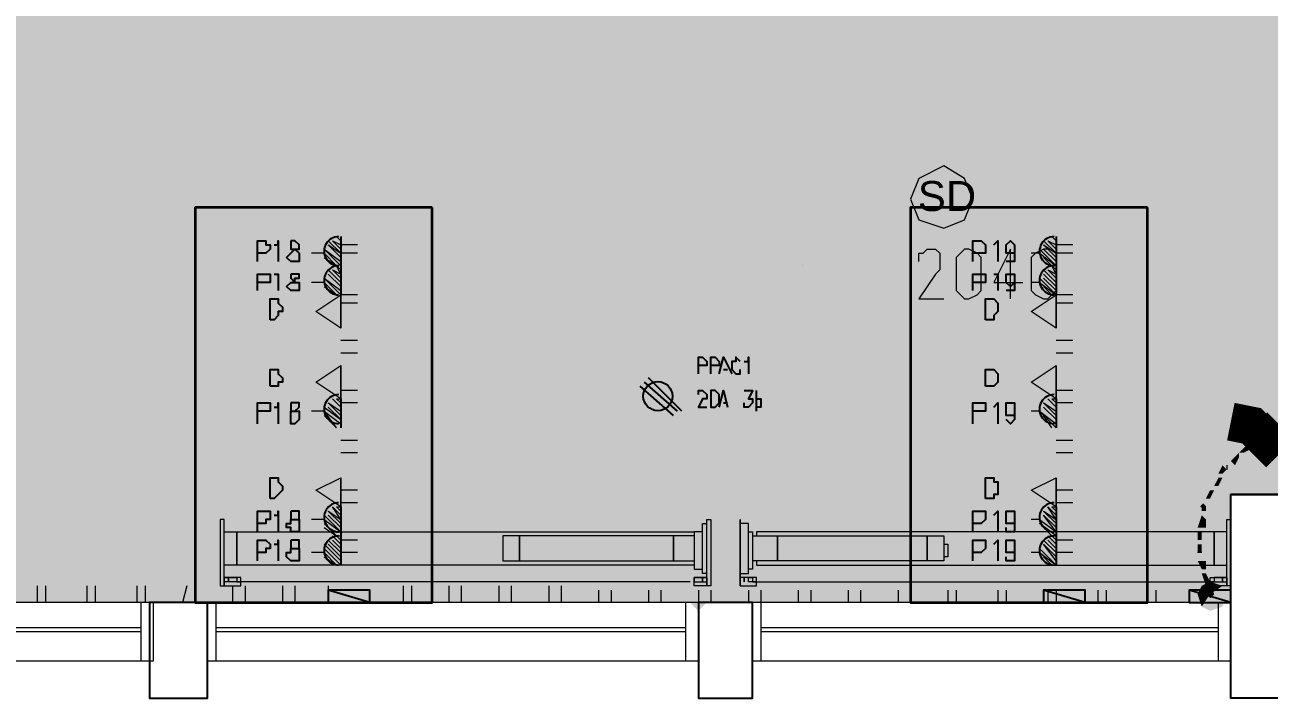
# Model space of a CAD drawing. Header units: millimetres. Extents: x -59 to 47, y 152 to 919.
# Drawn here: x -9.46 to -3.13, y 356.39 to 359.82 of the extents above; entities that cross this region are included whole.
import ezdxf

# ---------------------------------------------------------------- set-up
doc = ezdxf.new("R2010")
doc.units = ezdxf.units.MM
for name, color, linetype in [('PDF_014404$_ps_ELEC', 2, 'Continuous'), ('PDF_014404$_PS_ELECTRONICS', 5, 'Continuous'), ('PDF_014404$_ps_POWER$SKIRTING', 4, 'Continuous'), ('PDF_014404$_ps_TEXTBOLD$FIRE', 2, 'Continuous'), ('PDF_014404$_ps_TEXTBOLD$POWER', 2, 'Continuous'), ('PDF_014404$BL', 7, 'Continuous'), ('PDF_014404$FI', 7, 'Continuous'), ('PDF_014404$FT', 7, 'Continuous'), ('PDF_014404$WA-COL', 7, 'Continuous'), ('PDF_014404$WN', 7, 'Continuous'), ('PDF_Text', 7, 'Continuous')]:
    doc.layers.add(name, color=color, linetype=linetype)
for name, color, linetype, true_color in [('PDF_014404$_ps_FIRE_ACCESS', 7, 'Continuous', 0x37dd00), ('PDF_014404$_ps_POWER$CABLE$TRAY', 7, 'Continuous', 0x7fbfff), ('PDF_014404$_ps_POWER$CABLES', 30, 'Continuous', 0xff7f00), ('PDF_014404$_ps_THIN', 7, 'Continuous', 0x7fbfff), ('PDF_014404$HL-TMP', 7, 'Continuous', 0x800000)]:
    doc.layers.add(name, color=color, linetype=linetype, true_color=true_color)
doc.styles.add('PDF ArialMT', font='arial.ttf')

msp = doc.modelspace()

# ---------------------------------------------------------------- hatches: boundary and pattern name
at = {"layer": 'PDF_014404$WA-COL', "transparency": 33554559}
msp.add_hatch(color=256, dxfattribs=at).paths.add_polyline_path([(-6.0326, 356.9233), (-6.0538, 356.9021), (-6.075, 356.8809), (-6.0538, 356.8598), (-6.0326, 356.8386), (-6.0115, 356.8598), (-5.9903, 356.8809), (-6.0115, 356.9021)])

# ---------------------------------------------------------------- linework, layer by layer
at = {"layer": 'PDF_014404$_ps_ELEC', "lineweight": 25}
for points in [[(-7.8636, 358.7436, 1.00004), (-7.8636, 358.5955, 1.00004), (-7.8636, 358.4473)], [(-4.2228, 358.7436, 1.00004), (-4.2228, 358.5955, 1.00004), (-4.2228, 358.4473)]]:
    msp.add_lwpolyline(points, format="xyb", dxfattribs=at)
for points in [[(-7.853, 358.7436), (-7.853, 358.5955), (-7.853, 358.4473)], [(-4.2123, 358.7436), (-4.2123, 358.5955), (-4.2123, 358.4473)], [(-6.1385, 357.8546), (-6.3078, 358.0028)], [(-6.1173, 357.8546), (-6.2866, 358.024)], [(-6.1596, 357.8335), (-6.329, 357.9816)], [(-7.853, 357.9181), (-7.853, 357.7699)], [(-4.2123, 357.9181), (-4.2123, 357.7699)], [(-7.853, 357.3678), (-7.853, 357.2196), (-7.853, 357.0714)], [(-4.2123, 357.3678), (-4.2123, 357.2196), (-4.2123, 357.0714)]]:
    msp.add_lwpolyline(points, dxfattribs=at)
at = {"layer": 'PDF_014404$_ps_ELEC', "lineweight": 0}
for points in [[(-7.9377, 358.659), (-8.0012, 358.659)], [(-4.2969, 358.659), (-4.3393, 358.659)], [(-7.9377, 358.5108), (-8.0012, 358.5108)], [(-4.2969, 358.5108), (-4.3393, 358.5108)], [(-7.9377, 357.8546), (-8.0012, 357.8546)], [(-4.2969, 357.8546), (-4.3393, 357.8546)], [(-7.9377, 357.3043), (-8.0012, 357.3043)], [(-4.2969, 357.3043), (-4.3393, 357.3043)], [(-7.9377, 357.1349), (-8.0012, 357.1349)], [(-4.2969, 357.1349), (-4.3393, 357.1349)]]:
    msp.add_lwpolyline(points, dxfattribs=at)
at = {"layer": 'PDF_014404$_ps_ELEC', "lineweight": 25}
msp.add_circle((-6.239, 357.9313), 0.0741, dxfattribs=at)
for centre in [(-7.8636, 357.8652), (-4.2228, 357.8652), (-7.8636, 357.3149), (-4.2228, 357.3149), (-7.8636, 357.1455), (-4.2228, 357.1455)]:
    msp.add_arc(centre, 0.0741, 89.99773, 270.00227, dxfattribs=at)
at = {"layer": 'PDF_014404$_PS_ELECTRONICS', "lineweight": 0}
for points in [[(-7.98, 358.3626), (-7.853, 358.4473), (-7.853, 358.278)], [(-7.853, 358.278), (-7.853, 358.4473), (-7.853, 358.278)], [(-4.3393, 358.3626), (-4.2123, 358.4473), (-4.2123, 358.278)], [(-4.2123, 358.278), (-4.2123, 358.4473), (-4.2123, 358.278)], [(-7.98, 358.0028), (-7.853, 358.0875), (-7.853, 357.9181)], [(-7.853, 357.9181), (-7.853, 358.0875), (-7.853, 357.9181)], [(-4.3393, 358.0028), (-4.2123, 358.0875), (-4.2123, 357.9181)], [(-4.2123, 357.9181), (-4.2123, 358.0875), (-4.2123, 357.9181)], [(-7.98, 357.4524), (-7.853, 357.5159), (-7.853, 357.3678)], [(-7.853, 357.3678), (-7.853, 357.5159), (-7.853, 357.3678)], [(-4.3393, 357.4524), (-4.2123, 357.5159), (-4.2123, 357.3678)], [(-4.2123, 357.3678), (-4.2123, 357.5159), (-4.2123, 357.3678)]]:
    msp.add_lwpolyline(points, close=True, dxfattribs=at)
at = {"layer": 'PDF_014404$_PS_ELECTRONICS', "transparency": 33554559}
for points in [[(-7.98, 358.3626), (-7.853, 358.278), (-7.853, 358.4473)], [(-4.3393, 358.3626), (-4.2123, 358.278), (-4.2123, 358.4473)], [(-7.98, 358.0028), (-7.853, 357.9181), (-7.853, 358.0875)], [(-4.3393, 358.0028), (-4.2123, 357.9181), (-4.2123, 358.0875)], [(-7.98, 357.4524), (-7.853, 357.3678), (-7.853, 357.5159)], [(-4.3393, 357.4524), (-4.2123, 357.3678), (-4.2123, 357.5159)]]:
    msp.add_solid(points, dxfattribs=at)
at = {"layer": 'PDF_014404$_ps_FIRE_ACCESS', "lineweight": 0}
msp.add_lwpolyline([(-4.7838, 358.786), (-4.6779, 358.8283), (-4.6356, 358.9341), (-4.6779, 359.04), (-4.7838, 359.1035), (-4.9108, 359.04), (-4.9531, 358.9341), (-4.9108, 358.8283)], close=True, dxfattribs=at)
at = {"layer": 'PDF_014404$_ps_POWER$CABLE$TRAY', "lineweight": 0, "const_width": 0.1946}
msp.add_lwpolyline([(-3.3232, 357.8017), (-3.2174, 357.7805), (-3.1433, 357.7064), (-3.0692, 357.7805)], dxfattribs=at)
at = {"layer": 'PDF_014404$_ps_POWER$CABLE$TRAY', "transparency": 33554559}
for points in [[(-3.3444, 357.8758), (-3.1539, 357.8758), (-3.3444, 363.5274)], [(-3.1539, 357.8758), (-3.3444, 363.5274), (-3.1539, 363.5274)]]:
    msp.add_solid(points, dxfattribs=at)
at = {"layer": 'PDF_014404$_ps_POWER$CABLES', "lineweight": 18}
msp.add_lwpolyline([(-5.5035, 358.5955), (-5.5035, 358.5955)], dxfattribs=at)
at = {"layer": 'PDF_014404$_ps_POWER$CABLES', "lineweight": 0}
for points in [[(-3.3444, 357.5794), (-3.3444, 357.5583)], [(-3.4714, 357.1349), (-3.4926, 357.1349)]]:
    msp.add_lwpolyline(points, dxfattribs=at)
at = {"layer": 'PDF_014404$_ps_POWER$CABLES', "lineweight": 0, "const_width": 0.0212}
msp.add_lwpolyline([(-3.4714, 357.3784), (-3.4608, 357.3678), (-3.4608, 357.3466)], dxfattribs=at)
at = {"layer": 'PDF_014404$_ps_POWER$CABLES', "transparency": 33554559}
for points in [[(-3.2386, 357.6853), (-3.2174, 357.6641), (-3.2809, 357.6429)], [(-3.1751, 357.7276), (-3.1751, 357.7064), (-3.2174, 357.7064)], [(-3.1751, 357.7064), (-3.2174, 357.7064), (-3.1962, 357.6853)], [(-3.2809, 357.6429), (-3.2809, 357.6218), (-3.3232, 357.6006)], [(-3.2809, 357.6218), (-3.3232, 357.6006), (-3.3021, 357.5794)], [(-3.2174, 357.6641), (-3.2809, 357.6429), (-3.2597, 357.6429)], [(-3.3656, 357.5794), (-3.3444, 357.5583), (-3.3867, 357.5371)], [(-3.3444, 357.5583), (-3.3867, 357.5371), (-3.3656, 357.5371)], [(-3.3867, 357.5159), (-3.3656, 357.5159), (-3.4079, 357.4736)], [(-3.3656, 357.5159), (-3.4079, 357.4736), (-3.3867, 357.4736)], [(-3.4291, 357.4524), (-3.4079, 357.4524), (-3.4502, 357.4101)], [(-3.4079, 357.4524), (-3.4502, 357.4101), (-3.4291, 357.4101)], [(-3.4714, 357.3254), (-3.4502, 357.3043), (-3.4926, 357.2619)], [(-3.4502, 357.3043), (-3.4926, 357.2619), (-3.4502, 357.2619)], [(-3.4926, 357.2408), (-3.4714, 357.2408), (-3.4926, 357.1984)], [(-3.4714, 357.2408), (-3.4926, 357.1984), (-3.4714, 357.1984)], [(-3.4926, 357.1773), (-3.4714, 357.1773), (-3.4926, 357.1349)], [(-3.4714, 357.1773), (-3.4926, 357.1349), (-3.4714, 357.1349)], [(-3.4926, 357.0926), (-3.4502, 357.0926), (-3.4714, 357.0503)], [(-3.4502, 357.0926), (-3.4714, 357.0503), (-3.4502, 357.0503)], [(-3.4714, 357.0291), (-3.4502, 357.0291), (-3.4502, 356.9656)], [(-3.4291, 356.9233), (-3.4291, 356.9868), (-3.4714, 356.9656)], [(-3.4502, 357.0291), (-3.4502, 356.9656), (-3.4291, 356.9868)], [(-3.3656, 356.9656), (-3.4291, 356.9233), (-3.4291, 356.9868)], [(-3.4714, 356.9656), (-3.4926, 356.9233), (-3.4291, 356.9233)], [(-3.4926, 356.9233), (-3.4291, 356.9233), (-3.4714, 356.8598)], [(-3.4291, 356.9233), (-3.4714, 356.8598), (-3.4291, 356.8386)], [(-3.4502, 356.9444), (-3.4291, 356.9656), (-3.4291, 356.9021)], [(-3.3444, 356.9233), (-3.3656, 356.9656), (-3.4291, 356.9233)], [(-3.4291, 356.9656), (-3.4291, 356.9021), (-3.4079, 356.9233)], [(-3.4291, 356.8386), (-3.3656, 356.8598), (-3.4291, 356.9233)], [(-3.3656, 356.8598), (-3.4291, 356.9233), (-3.3444, 356.9233)]]:
    msp.add_solid(points, dxfattribs=at)
at = {"layer": 'PDF_014404$_ps_POWER$SKIRTING', "lineweight": 0}
for points in [[(-7.7683, 358.7013), (-7.853, 358.7013)], [(-4.1276, 358.7013), (-4.2123, 358.7013)], [(-7.7683, 358.659), (-7.853, 358.659)], [(-4.1276, 358.659), (-4.2123, 358.659)], [(-7.7683, 358.4473), (-7.853, 358.4473)], [(-4.1276, 358.4473), (-4.2123, 358.4473)], [(-7.7683, 358.405), (-7.853, 358.405)], [(-4.1276, 358.405), (-4.2123, 358.405)], [(-7.7683, 358.2145), (-7.853, 358.2145)], [(-4.1276, 358.2145), (-4.2123, 358.2145)], [(-7.7683, 358.151), (-7.853, 358.151)], [(-4.1276, 358.151), (-4.2123, 358.151)], [(-7.7683, 357.9605), (-7.853, 357.9605)], [(-4.1276, 357.9605), (-4.2123, 357.9605)], [(-7.7683, 357.897), (-7.853, 357.897)], [(-4.1276, 357.897), (-4.2123, 357.897)], [(-7.7683, 357.7064), (-7.853, 357.7064)], [(-4.1276, 357.7064), (-4.2123, 357.7064)], [(-7.7683, 357.6429), (-7.853, 357.6429)], [(-4.1276, 357.6429), (-4.2123, 357.6429)], [(-7.7683, 357.4524), (-7.853, 357.4524)], [(-4.1276, 357.4524), (-4.2123, 357.4524)], [(-7.7683, 357.3889), (-7.853, 357.3889)], [(-4.1276, 357.3889), (-4.2123, 357.3889)], [(-7.7683, 357.1984), (-7.853, 357.1984)], [(-4.1276, 357.1984), (-4.2123, 357.1984)], [(-7.7683, 357.1349), (-7.853, 357.1349)], [(-4.1276, 357.1349), (-4.2123, 357.1349)], [(-9.3982, 356.9656), (-9.3982, 356.8809)], [(-9.3559, 356.9656), (-9.3559, 356.8809)], [(-9.1442, 356.9656), (-9.1442, 356.8809)], [(-9.1019, 356.9656), (-9.1019, 356.8809)], [(-8.8902, 356.9656), (-8.8902, 356.8809)], [(-8.8479, 356.9656), (-8.8479, 356.8809)], [(-8.6362, 356.9656), (-8.6574, 356.8809)], [(-8.5939, 356.9656), (-8.5939, 356.8809)], [(-8.4034, 356.9656), (-8.4034, 356.8809)], [(-8.3399, 356.9656), (-8.3399, 356.8809)], [(-8.1493, 356.9656), (-8.1493, 356.8809)], [(-8.0858, 356.9656), (-8.0858, 356.8809)], [(-7.9165, 356.9656), (-7.9165, 356.8809)], [(-7.7683, 356.9444), (-7.853, 356.9444)], [(-7.5355, 356.9656), (-7.5355, 356.8809)], [(-7.4932, 356.9656), (-7.4932, 356.8809)], [(-7.3027, 356.9656), (-7.3027, 356.8809)], [(-7.2392, 356.9656), (-7.2392, 356.8809)], [(-7.0487, 356.9656), (-7.0487, 356.8809)], [(-6.9852, 356.9656), (-6.9852, 356.8809)], [(-6.7947, 356.9656), (-6.7947, 356.8809)], [(-6.7312, 356.9656), (-6.7312, 356.8809)], [(-6.5406, 356.9444), (-6.5406, 356.8809)], [(-6.4771, 356.9444), (-6.4771, 356.8809)], [(-6.2866, 356.9444), (-6.2866, 356.8809)], [(-6.2231, 356.9444), (-6.2231, 356.8809)], [(-6.0326, 356.9444), (-6.0326, 356.8809)], [(-5.9691, 356.9444), (-5.9691, 356.8809)], [(-5.7786, 356.9444), (-5.7786, 356.8809)], [(-5.7151, 356.9444), (-5.7151, 356.8809)], [(-5.5246, 356.9444), (-5.5246, 356.8809)], [(-5.4611, 356.9444), (-5.4611, 356.8809)], [(-5.2706, 356.9444), (-5.2706, 356.8809)], [(-5.2071, 356.9444), (-5.2071, 356.8809)], [(-5.0166, 356.9444), (-5.0166, 356.8809)], [(-4.9531, 356.9444), (-4.9531, 356.8809)], [(-4.7626, 356.9444), (-4.7626, 356.8809)], [(-4.7203, 356.9444), (-4.7203, 356.8809)], [(-4.5086, 356.9444), (-4.5086, 356.8809)], [(-4.4663, 356.9444), (-4.4663, 356.8809)], [(-4.2546, 356.9444), (-4.2546, 356.8809)], [(-4.1276, 356.9444), (-4.2123, 356.9444), (-4.2123, 356.8809)], [(-4.0006, 356.9444), (-4.0006, 356.8809)], [(-3.9583, 356.9444), (-3.9583, 356.8809)], [(-3.7466, 356.9444), (-3.7466, 356.8809)], [(-3.7042, 356.9444), (-3.7042, 356.8809)], [(-3.5349, 356.9444), (-3.5349, 356.8809)]]:
    msp.add_lwpolyline(points, dxfattribs=at)
at = {"layer": 'PDF_014404$_ps_POWER$SKIRTING', "lineweight": 25}
for points in [[(-7.7048, 356.8809), (-7.7048, 356.9444), (-7.9165, 356.9444), (-7.9165, 356.8809), (-7.7048, 356.8809), (-7.9165, 356.9444)], [(-4.0641, 356.8809), (-4.0641, 356.9444), (-4.2758, 356.9444), (-4.2758, 356.8809), (-4.0641, 356.8809), (-4.2758, 356.9444)], [(-3.3232, 356.8809), (-3.3232, 356.9444), (-3.5349, 356.9444), (-3.5349, 356.8809), (-3.3232, 356.8809), (-3.5349, 356.9444)]]:
    msp.add_lwpolyline(points, dxfattribs=at)
at = {"layer": 'PDF_014404$_ps_POWER$SKIRTING', "transparency": 33554559}
for points in [[(-7.7683, 358.8918), (-7.853, 358.8918), (-7.7683, 358.7648)], [(-7.853, 358.8918), (-7.7683, 358.7648), (-7.853, 358.7648)], [(-4.1276, 358.8918), (-4.2123, 358.8918), (-4.1276, 358.7648)], [(-4.2123, 358.8918), (-4.1276, 358.7648), (-4.2123, 358.7648)], [(-7.7683, 358.6166), (-7.853, 358.6166), (-7.7683, 358.5108)], [(-7.853, 358.6166), (-7.7683, 358.5108), (-7.853, 358.5108)], [(-4.1276, 358.6166), (-4.2123, 358.6166), (-4.1276, 358.5108)], [(-4.2123, 358.6166), (-4.1276, 358.5108), (-4.2123, 358.5108)], [(-7.7683, 358.3626), (-7.853, 358.3626), (-7.7683, 358.2568)], [(-7.853, 358.3626), (-7.7683, 358.2568), (-7.853, 358.2568)], [(-4.1276, 358.3626), (-4.2123, 358.3626), (-4.1276, 358.2568)], [(-4.2123, 358.3626), (-4.1276, 358.2568), (-4.2123, 358.2568)], [(-7.7683, 358.1086), (-7.853, 358.1086), (-7.7683, 358.0028)], [(-7.853, 358.1086), (-7.7683, 358.0028), (-7.853, 358.0028)], [(-4.1276, 358.1086), (-4.2123, 358.1086), (-4.1276, 358.0028)], [(-4.2123, 358.1086), (-4.1276, 358.0028), (-4.2123, 358.0028)], [(-7.7683, 357.8546), (-7.853, 357.8546), (-7.7683, 357.7488)], [(-7.853, 357.8546), (-7.7683, 357.7488), (-7.853, 357.7488)], [(-4.1276, 357.8546), (-4.2123, 357.8546), (-4.1276, 357.7488)], [(-4.2123, 357.8546), (-4.1276, 357.7488), (-4.2123, 357.7488)], [(-7.7683, 357.6006), (-7.853, 357.6006), (-7.7683, 357.4948)], [(-7.853, 357.6006), (-7.7683, 357.4948), (-7.853, 357.4948)], [(-4.1276, 357.6006), (-4.2123, 357.6006), (-4.1276, 357.4948)], [(-4.2123, 357.6006), (-4.1276, 357.4948), (-4.2123, 357.4948)], [(-7.7683, 357.3466), (-7.853, 357.3466), (-7.7683, 357.2408)], [(-7.853, 357.3466), (-7.7683, 357.2408), (-7.853, 357.2408)], [(-4.1276, 357.3466), (-4.2123, 357.3466), (-4.1276, 357.2408)], [(-4.2123, 357.3466), (-4.1276, 357.2408), (-4.2123, 357.2408)], [(-7.7683, 357.0926), (-7.853, 357.0926), (-7.7683, 356.9444)], [(-7.853, 357.0926), (-7.7683, 356.9444), (-7.853, 356.9444)], [(-4.1276, 357.0926), (-4.2123, 357.0926), (-4.1276, 356.9444)], [(-4.2123, 357.0926), (-4.1276, 356.9444), (-4.2123, 356.9444)], [(-9.3135, 356.9656), (-9.3135, 356.8809), (-9.2077, 356.9656)], [(-9.3135, 356.8809), (-9.2077, 356.9656), (-9.2077, 356.8809)], [(-9.0595, 356.9656), (-9.0595, 356.8809), (-8.9537, 356.9656)], [(-9.0595, 356.8809), (-8.9537, 356.9656), (-8.9537, 356.8809)], [(-8.8055, 356.9656), (-8.8055, 356.8809), (-8.6997, 356.9656)], [(-8.8055, 356.8809), (-8.6997, 356.9656), (-8.6997, 356.8809)], [(-8.5515, 356.9656), (-8.5515, 356.8809), (-8.4457, 356.9656)], [(-8.5515, 356.8809), (-8.4457, 356.9656), (-8.4457, 356.8809)], [(-8.2975, 356.9656), (-8.2975, 356.8809), (-8.1917, 356.9656)], [(-8.2975, 356.8809), (-8.1917, 356.9656), (-8.1917, 356.8809)], [(-8.0435, 356.9656), (-8.0435, 356.8809), (-7.9165, 356.9656)], [(-8.0435, 356.8809), (-7.9165, 356.9656), (-7.9165, 356.8809)], [(-7.7048, 356.9656), (-7.7048, 356.8809), (-7.599, 356.9656)], [(-7.7048, 356.8809), (-7.599, 356.9656), (-7.599, 356.8809)], [(-7.4508, 356.9656), (-7.4508, 356.8809), (-7.345, 356.9656)], [(-7.4508, 356.8809), (-7.345, 356.9656), (-7.345, 356.8809)], [(-7.1968, 356.9656), (-7.1968, 356.8809), (-7.091, 356.9656)], [(-7.1968, 356.8809), (-7.091, 356.9656), (-7.091, 356.8809)], [(-6.9428, 356.9656), (-6.9428, 356.8809), (-6.837, 356.9656)], [(-6.9428, 356.8809), (-6.837, 356.9656), (-6.837, 356.8809)], [(-6.6888, 356.9444), (-6.6888, 356.8809), (-6.583, 356.9444)], [(-6.6888, 356.8809), (-6.583, 356.9444), (-6.583, 356.8809)], [(-6.4348, 356.9444), (-6.4348, 356.8809), (-6.329, 356.9444)], [(-6.4348, 356.8809), (-6.329, 356.9444), (-6.329, 356.8809)], [(-6.1808, 356.9444), (-6.1808, 356.8809), (-6.075, 356.9444)], [(-6.1808, 356.8809), (-6.075, 356.9444), (-6.075, 356.8809)], [(-5.9268, 356.9444), (-5.9268, 356.8809), (-5.821, 356.9444)], [(-5.9268, 356.8809), (-5.821, 356.9444), (-5.821, 356.8809)], [(-5.6728, 356.9444), (-5.6728, 356.8809), (-5.567, 356.9444)], [(-5.6728, 356.8809), (-5.567, 356.9444), (-5.567, 356.8809)], [(-5.4188, 356.9444), (-5.4188, 356.8809), (-5.313, 356.9444)], [(-5.4188, 356.8809), (-5.313, 356.9444), (-5.313, 356.8809)], [(-5.1648, 356.9444), (-5.1648, 356.8809), (-5.0589, 356.9444)], [(-5.1648, 356.8809), (-5.0589, 356.9444), (-5.0589, 356.8809)], [(-4.9108, 356.9444), (-4.9108, 356.8809), (-4.8049, 356.9444)], [(-4.9108, 356.8809), (-4.8049, 356.9444), (-4.8049, 356.8809)], [(-4.6568, 356.9444), (-4.6568, 356.8809), (-4.5509, 356.9444)], [(-4.6568, 356.8809), (-4.5509, 356.9444), (-4.5509, 356.8809)], [(-4.4028, 356.9444), (-4.4028, 356.8809), (-4.2969, 356.9444)], [(-4.4028, 356.8809), (-4.2969, 356.9444), (-4.2969, 356.8809)], [(-4.1488, 356.9444), (-4.1488, 356.8809), (-4.0429, 356.9444)], [(-4.1488, 356.8809), (-4.0429, 356.9444), (-4.0429, 356.8809)], [(-3.8948, 356.9444), (-3.8948, 356.8809), (-3.7889, 356.9444)], [(-3.8948, 356.8809), (-3.7889, 356.9444), (-3.7889, 356.8809)], [(-3.6407, 356.9444), (-3.6407, 356.8809), (-3.5349, 356.9444)], [(-3.6407, 356.8809), (-3.5349, 356.9444), (-3.5349, 356.8809)]]:
    msp.add_solid(points, dxfattribs=at)
at = {"layer": 'PDF_014404$_ps_TEXTBOLD$FIRE', "lineweight": 20}
for points in [[(-4.9108, 358.6166), (-4.9108, 358.6378), (-4.9108, 358.659), (-4.8896, 358.659), (-4.8684, 358.6801), (-4.8261, 358.6801), (-4.8049, 358.659), (-4.8049, 358.6378), (-4.8049, 358.6166), (-4.8049, 358.5743), (-4.8261, 358.5531), (-4.9108, 358.4261), (-4.7838, 358.4261)], [(-4.4451, 358.4261), (-4.4451, 358.6801), (-4.5298, 358.5108), (-4.3816, 358.5108)]]:
    msp.add_lwpolyline(points, dxfattribs=at)
for points in [[(-4.6779, 358.6801), (-4.6991, 358.659), (-4.7203, 358.6378), (-4.7203, 358.5743), (-4.7203, 358.532), (-4.7203, 358.4685), (-4.6991, 358.4473), (-4.6779, 358.4261), (-4.6568, 358.4261), (-4.6144, 358.4473), (-4.5933, 358.4685), (-4.5933, 358.532), (-4.5933, 358.5743), (-4.5933, 358.6378), (-4.6144, 358.659), (-4.6568, 358.6801)], [(-4.2758, 358.6801), (-4.3181, 358.659), (-4.3393, 358.6378), (-4.3393, 358.5743), (-4.3393, 358.532), (-4.3393, 358.4685), (-4.3181, 358.4473), (-4.2758, 358.4261), (-4.2546, 358.4261), (-4.2334, 358.4473), (-4.2123, 358.4685), (-4.2123, 358.532), (-4.2123, 358.5743), (-4.2123, 358.6378), (-4.2334, 358.659), (-4.2546, 358.6801)]]:
    msp.add_lwpolyline(points, close=True, dxfattribs=at)
at = {"layer": 'PDF_014404$_ps_TEXTBOLD$POWER', "lineweight": 25}
for points in [[(-8.2764, 358.6166), (-8.2764, 358.7225), (-8.234, 358.7225), (-8.234, 358.7013), (-8.2128, 358.7013), (-8.2128, 358.6801), (-8.234, 358.659), (-8.2764, 358.659)], [(-8.1917, 358.7013), (-8.1705, 358.7013), (-8.1705, 358.7225), (-8.1705, 358.6166)], [(-4.6356, 358.6166), (-4.6356, 358.7225), (-4.5933, 358.7225), (-4.5721, 358.7013), (-4.5721, 358.6801), (-4.5721, 358.659), (-4.5933, 358.659), (-4.6356, 358.659)], [(-4.5298, 358.7013), (-4.5086, 358.7225), (-4.5086, 358.6166)], [(-4.4239, 358.6801), (-4.4239, 358.659), (-4.4451, 358.659), (-4.4663, 358.659), (-4.4663, 358.6801), (-4.4663, 358.7013), (-4.4451, 358.7225), (-4.4239, 358.7013), (-4.4239, 358.6801), (-4.4239, 358.659), (-4.4239, 358.6378), (-4.4239, 358.6166), (-4.4451, 358.6166), (-4.4663, 358.6166)], [(-8.2764, 358.4685), (-8.2764, 358.5531), (-8.234, 358.5531), (-8.2128, 358.5531), (-8.2128, 358.532), (-8.2128, 358.5108), (-8.234, 358.5108), (-8.2764, 358.5108)], [(-8.1917, 358.5531), (-8.1705, 358.5531), (-8.1705, 358.4685)], [(-4.6356, 358.4685), (-4.6356, 358.5531), (-4.5933, 358.5531), (-4.5721, 358.5531), (-4.5721, 358.532), (-4.5721, 358.5108), (-4.5933, 358.5108), (-4.6356, 358.5108)], [(-4.5298, 358.5531), (-4.5086, 358.5531), (-4.5086, 358.4685)], [(-4.4239, 358.532), (-4.4239, 358.5108), (-4.4451, 358.4896), (-4.4663, 358.5108), (-4.4663, 358.532), (-4.4663, 358.5531), (-4.4451, 358.5531), (-4.4239, 358.5531), (-4.4239, 358.532), (-4.4239, 358.5108), (-4.4239, 358.4896), (-4.4239, 358.4685), (-4.4451, 358.4685), (-4.4663, 358.4685)], [(-6.0326, 358.0451), (-6.0326, 358.1298), (-6.0115, 358.1298), (-5.9903, 358.1086), (-5.9903, 358.0875), (-6.0115, 358.0875), (-6.0326, 358.0875)], [(-5.9691, 358.0451), (-5.9691, 358.1298), (-5.948, 358.1298), (-5.9268, 358.1086), (-5.9268, 358.0875), (-5.948, 358.0875), (-5.9691, 358.0875)], [(-5.9268, 358.0451), (-5.9056, 358.1298), (-5.8633, 358.0451)], [(-5.821, 358.1086), (-5.8421, 358.1298), (-5.8421, 358.1086), (-5.8633, 358.1086), (-5.8633, 358.0875), (-5.8633, 358.0663), (-5.8421, 358.0451), (-5.821, 358.0451), (-5.821, 358.0663)], [(-5.7998, 358.1086), (-5.7786, 358.1086), (-5.7786, 358.1298), (-5.7786, 358.0451)], [(-5.9056, 358.0663), (-5.8845, 358.0663)], [(-6.0326, 357.9393), (-6.0326, 357.9605), (-6.0115, 357.9605), (-5.9903, 357.9393), (-5.9903, 357.9181), (-6.0115, 357.9181), (-6.0326, 357.8758), (-5.9903, 357.8758)], [(-5.9268, 357.8758), (-5.9056, 357.9605), (-5.8845, 357.8758)], [(-5.7998, 357.9605), (-5.7575, 357.9605), (-5.7786, 357.9181), (-5.7575, 357.9181), (-5.7575, 357.897), (-5.7786, 357.8758), (-5.7998, 357.8758), (-5.7998, 357.897)], [(-5.7363, 357.8546), (-5.7363, 357.9605)], [(-8.2764, 357.7911), (-8.2764, 357.897), (-8.234, 357.897), (-8.2128, 357.897), (-8.2128, 357.8758), (-8.2128, 357.8546), (-8.234, 357.8546), (-8.2764, 357.8546)], [(-8.1917, 357.8758), (-8.1705, 357.8758), (-8.1705, 357.897), (-8.1705, 357.7911)], [(-5.9056, 357.897), (-5.8845, 357.897)], [(-4.6356, 357.7911), (-4.6356, 357.897), (-4.5933, 357.897), (-4.5721, 357.897), (-4.5721, 357.8758), (-4.5721, 357.8546), (-4.5933, 357.8546), (-4.6356, 357.8546)], [(-4.5298, 357.8758), (-4.5086, 357.897), (-4.5086, 357.7911)], [(-4.4239, 357.8758), (-4.4239, 357.8546), (-4.4239, 357.8335), (-4.4451, 357.8335), (-4.4663, 357.8335), (-4.4663, 357.8546), (-4.4663, 357.8758), (-4.4663, 357.897), (-4.4451, 357.897), (-4.4239, 357.897), (-4.4239, 357.8758), (-4.4239, 357.8335), (-4.4239, 357.8123), (-4.4451, 357.7911), (-4.4663, 357.8123)], [(-8.2764, 357.2408), (-8.2764, 357.3466), (-8.234, 357.3466), (-8.2128, 357.3466), (-8.2128, 357.3254), (-8.2128, 357.3043), (-8.234, 357.3043), (-8.234, 357.2831), (-8.2764, 357.2831)], [(-8.1917, 357.3254), (-8.1705, 357.3254), (-8.1705, 357.3466), (-8.1705, 357.2408)], [(-4.6356, 357.2408), (-4.6356, 357.3466), (-4.5933, 357.3466), (-4.5721, 357.3466), (-4.5721, 357.3254), (-4.5721, 357.3043), (-4.5933, 357.2831), (-4.6356, 357.2831)], [(-4.5298, 357.3254), (-4.5086, 357.3466), (-4.5086, 357.2408)], [(-4.4239, 357.3043), (-4.4239, 357.2831), (-4.4451, 357.2831), (-4.4663, 357.2831), (-4.4663, 357.3043), (-4.4663, 357.3254), (-4.4663, 357.3466), (-4.4451, 357.3466), (-4.4239, 357.3466), (-4.4239, 357.3254), (-4.4239, 357.3043), (-4.4239, 357.2831), (-4.4239, 357.2619), (-4.4239, 357.2408), (-4.4451, 357.2408), (-4.4663, 357.2408), (-4.4663, 357.2619)], [(-8.2764, 357.0926), (-8.2764, 357.1984), (-8.234, 357.1984), (-8.2128, 357.1773), (-8.2128, 357.1561), (-8.234, 357.1561), (-8.234, 357.1349), (-8.2764, 357.1349)], [(-8.1917, 357.1773), (-8.1705, 357.1773), (-8.1705, 357.1984), (-8.1705, 357.0926)], [(-4.6356, 357.0926), (-4.6356, 357.1984), (-4.5933, 357.1984), (-4.5721, 357.1984), (-4.5721, 357.1773), (-4.5721, 357.1561), (-4.5933, 357.1349), (-4.6356, 357.1349)], [(-4.5298, 357.1773), (-4.5086, 357.1984), (-4.5086, 357.0926)], [(-4.4239, 357.1561), (-4.4239, 357.1349), (-4.4451, 357.1349), (-4.4663, 357.1349), (-4.4663, 357.1561), (-4.4663, 357.1773), (-4.4663, 357.1984), (-4.4451, 357.1984), (-4.4239, 357.1984), (-4.4239, 357.1773), (-4.4239, 357.1561), (-4.4239, 357.1349), (-4.4239, 357.1138), (-4.4239, 357.0926), (-4.4451, 357.0926), (-4.4663, 357.0926), (-4.4663, 357.1138)]]:
    msp.add_lwpolyline(points, dxfattribs=at)
for points in [[(-8.107, 358.7225), (-8.107, 358.7013), (-8.107, 358.6801), (-8.0858, 358.6801), (-8.0647, 358.659), (-8.0647, 358.6378), (-8.0647, 358.6166), (-8.0858, 358.6166), (-8.107, 358.6166), (-8.1282, 358.6378), (-8.107, 358.659), (-8.0858, 358.6801), (-8.0647, 358.6801), (-8.0647, 358.7013), (-8.0858, 358.7225)], [(-8.107, 358.5531), (-8.107, 358.532), (-8.0858, 358.5108), (-8.0647, 358.5108), (-8.0647, 358.4896), (-8.0647, 358.4685), (-8.0858, 358.4685), (-8.107, 358.4685), (-8.1282, 358.4896), (-8.107, 358.5108), (-8.0858, 358.5108), (-8.0858, 358.532), (-8.0647, 358.532), (-8.0647, 358.5531), (-8.0858, 358.5531)], [(-8.2128, 358.3203), (-8.2128, 358.4261), (-8.1917, 358.4261), (-8.1705, 358.4261), (-8.1705, 358.405), (-8.1493, 358.3838), (-8.1493, 358.3626), (-8.1705, 358.3626), (-8.1705, 358.3415), (-8.1917, 358.3203)], [(-4.5721, 358.3203), (-4.5721, 358.4261), (-4.5298, 358.4261), (-4.5086, 358.405), (-4.5086, 358.3838), (-4.5086, 358.3626), (-4.5298, 358.3415), (-4.5298, 358.3203)], [(-8.2128, 357.9816), (-8.2128, 358.0663), (-8.1917, 358.0663), (-8.1705, 358.0663), (-8.1705, 358.0451), (-8.1493, 358.024), (-8.1493, 358.0028), (-8.1705, 358.0028), (-8.1705, 357.9816), (-8.1917, 357.9816)], [(-4.5721, 357.9816), (-4.5721, 358.0663), (-4.5298, 358.0663), (-4.5086, 358.0451), (-4.5086, 358.024), (-4.5086, 358.0028), (-4.5298, 357.9816)], [(-5.948, 357.9605), (-5.9691, 357.9605), (-5.9691, 357.9393), (-5.9691, 357.9181), (-5.9691, 357.897), (-5.9691, 357.8758), (-5.948, 357.8758), (-5.9268, 357.897), (-5.9268, 357.9181), (-5.9268, 357.9393)], [(-8.107, 357.897), (-8.107, 357.8758), (-8.107, 357.8546), (-8.0858, 357.8546), (-8.0647, 357.8546), (-8.0647, 357.8335), (-8.0647, 357.8123), (-8.0858, 357.7911), (-8.107, 357.7911), (-8.107, 357.8123), (-8.107, 357.8335), (-8.107, 357.8546), (-8.0858, 357.8546), (-8.0647, 357.8758), (-8.0647, 357.897), (-8.0858, 357.897)], [(-5.7363, 357.8758), (-5.7363, 357.897), (-5.7363, 357.9181), (-5.7151, 357.9181), (-5.7151, 357.897), (-5.7151, 357.8758)], [(-8.2128, 357.4101), (-8.2128, 357.5159), (-8.1917, 357.5159), (-8.1705, 357.5159), (-8.1705, 357.4948), (-8.1493, 357.4736), (-8.1493, 357.4524), (-8.1705, 357.4313), (-8.1917, 357.4101)], [(-4.5721, 357.4101), (-4.5721, 357.5159), (-4.5298, 357.5159), (-4.5298, 357.4948), (-4.5086, 357.4948), (-4.5086, 357.4736), (-4.5086, 357.4524), (-4.5086, 357.4313), (-4.5298, 357.4313), (-4.5298, 357.4101)], [(-8.107, 357.3466), (-8.107, 357.3254), (-8.107, 357.3043), (-8.0858, 357.3043), (-8.0647, 357.3043), (-8.0647, 357.2831), (-8.0647, 357.2619), (-8.0647, 357.2408), (-8.0858, 357.2408), (-8.107, 357.2408), (-8.107, 357.2619), (-8.1282, 357.2619), (-8.1282, 357.2831), (-8.107, 357.2831), (-8.107, 357.3043), (-8.0858, 357.3043), (-8.0647, 357.3043), (-8.0647, 357.3254), (-8.0647, 357.3466), (-8.0858, 357.3466)], [(-8.107, 357.1984), (-8.107, 357.1773), (-8.107, 357.1561), (-8.0858, 357.1561), (-8.0647, 357.1561), (-8.0647, 357.1349), (-8.0647, 357.1138), (-8.0647, 357.0926), (-8.0858, 357.0926), (-8.107, 357.0926), (-8.1282, 357.1138), (-8.1282, 357.1349), (-8.107, 357.1349), (-8.107, 357.1561), (-8.0858, 357.1561), (-8.0647, 357.1561), (-8.0647, 357.1773), (-8.0647, 357.1984), (-8.0858, 357.1984)]]:
    msp.add_lwpolyline(points, close=True, dxfattribs=at)
at = {"layer": 'PDF_014404$_ps_THIN', "lineweight": 18}
for points in [[(-7.853, 358.6378), (-7.9165, 358.7013), (-7.853, 358.659), (-7.9165, 358.7225)], [(-7.853, 358.6801), (-7.8953, 358.7225), (-7.853, 358.7013)], [(-7.853, 358.7225), (-7.8742, 358.7436), (-7.853, 358.7225)], [(-4.2123, 358.6378), (-4.2758, 358.7013), (-4.2123, 358.659), (-4.2758, 358.7225)], [(-4.2123, 358.6801), (-4.2546, 358.7225), (-4.2123, 358.7013)], [(-4.2123, 358.7225), (-4.2334, 358.7436), (-4.2123, 358.7225)], [(-7.853, 358.5955), (-7.9377, 358.6801), (-7.853, 358.6166)], [(-7.9377, 358.6378), (-7.8742, 358.5955), (-7.9377, 358.659)], [(-4.2969, 358.659), (-4.2123, 358.5955), (-4.2969, 358.6801)], [(-4.2123, 358.6166), (-4.2758, 358.6801)], [(-4.2334, 358.5955), (-4.2758, 358.6378)], [(-7.853, 358.5108), (-7.9165, 358.5743)], [(-7.853, 358.532), (-7.8953, 358.5743), (-7.853, 358.5531), (-7.8742, 358.5955), (-7.853, 358.5743)], [(-4.2123, 358.5108), (-4.2758, 358.5743)], [(-4.2123, 358.532), (-4.2546, 358.5743), (-4.2123, 358.5531), (-4.2334, 358.5955), (-4.2123, 358.5743)], [(-7.853, 358.4473), (-7.9377, 358.532), (-7.853, 358.4685)], [(-7.9377, 358.4896), (-7.8742, 358.4473), (-7.9377, 358.5108)], [(-7.853, 358.4896), (-7.9165, 358.5531), (-7.853, 358.4896)], [(-4.2969, 358.5108), (-4.2123, 358.4473), (-4.2969, 358.532)], [(-4.2123, 358.4896), (-4.2758, 358.5531), (-4.2123, 358.4896)], [(-4.2123, 358.4685), (-4.2758, 358.532)], [(-4.2334, 358.4473), (-4.2758, 358.4896)], [(-7.9377, 357.8758), (-7.853, 357.8123), (-7.9165, 357.8758)], [(-7.853, 357.8335), (-7.9165, 357.897), (-7.853, 357.8546)], [(-7.853, 357.8758), (-7.8953, 357.9181), (-7.853, 357.8758)], [(-7.853, 357.897), (-7.8742, 357.9181), (-7.853, 357.9181)], [(-4.2123, 357.8335), (-4.2758, 357.897), (-4.2123, 357.8546)], [(-4.2123, 357.8123), (-4.2758, 357.8758), (-4.2123, 357.8123)], [(-4.2123, 357.8758), (-4.2546, 357.9181), (-4.2123, 357.8758)], [(-4.2123, 357.897), (-4.2334, 357.9181), (-4.2123, 357.9181)], [(-7.9377, 357.8335), (-7.8742, 357.7699), (-7.9377, 357.8546), (-7.853, 357.7911)], [(-4.2123, 357.7699), (-4.2969, 357.8546), (-4.2123, 357.7911)], [(-4.2334, 357.7699), (-4.2758, 357.8335)], [(-7.853, 357.2831), (-7.9165, 357.3466), (-7.853, 357.3043), (-7.8953, 357.3678), (-7.853, 357.3254)], [(-7.853, 357.3466), (-7.8742, 357.3678), (-7.853, 357.3678)], [(-4.2123, 357.2831), (-4.2758, 357.3466), (-4.2123, 357.3043), (-4.2546, 357.3678), (-4.2123, 357.3254)], [(-4.2123, 357.3466), (-4.2334, 357.3678), (-4.2123, 357.3678)], [(-7.9377, 357.3043), (-7.853, 357.2408), (-7.9377, 357.3254)], [(-7.853, 357.2619), (-7.9165, 357.3254)], [(-4.2969, 357.3043), (-4.2123, 357.2408), (-4.2758, 357.3254), (-4.2123, 357.2619)], [(-7.9377, 357.2619), (-7.8742, 357.2196), (-7.9377, 357.2831)], [(-4.2123, 357.1984), (-4.2334, 357.2196), (-4.2123, 357.2196), (-4.2969, 357.2831)], [(-4.2334, 357.2196), (-4.2758, 357.2619)], [(-7.853, 357.0926), (-7.9377, 357.1773)], [(-7.853, 357.1349), (-7.9165, 357.1984), (-7.853, 357.1349)], [(-7.853, 357.1138), (-7.9165, 357.1773)], [(-7.853, 357.1773), (-7.8953, 357.2196)], [(-7.853, 357.1561), (-7.8953, 357.1984)], [(-7.853, 357.1984), (-7.8742, 357.2196), (-7.853, 357.2196)], [(-4.2123, 357.1349), (-4.2758, 357.1984), (-4.2123, 357.1349)], [(-4.2123, 357.0926), (-4.2758, 357.1773), (-4.2123, 357.1138)], [(-4.2123, 357.1773), (-4.2546, 357.2196)], [(-4.2123, 357.1561), (-4.2546, 357.1984)], [(-7.853, 357.0714), (-7.9377, 357.1561)], [(-7.9377, 357.1138), (-7.8742, 357.0714), (-7.9377, 357.1349)], [(-4.2969, 357.1349), (-4.2123, 357.0714), (-4.2969, 357.1561)], [(-4.2334, 357.0714), (-4.2758, 357.1138)]]:
    msp.add_lwpolyline(points, dxfattribs=at)
at = {"layer": 'PDF_014404$BL', "lineweight": 9}
for points in [[(-8.8055, 356.8809), (-11.3033, 356.8809)], [(-6.0326, 356.8809), (-8.5304, 356.8809)], [(-3.3232, 356.8809), (-5.7575, 356.8809)], [(-11.3033, 356.5846), (-8.8055, 356.5846)], [(-8.5304, 356.5846), (-6.0326, 356.5846)], [(-5.7575, 356.5846), (-3.3232, 356.5846)]]:
    msp.add_lwpolyline(points, dxfattribs=at)
at = {"layer": 'PDF_014404$FI', "lineweight": 9}
for points in [[(-8.4457, 357.3043), (-8.4669, 357.3043), (-8.4669, 356.9656), (-8.4457, 356.9656)], [(-5.9691, 356.9656), (-5.9903, 356.9656), (-5.9903, 357.3043), (-5.9691, 357.3043)], [(-3.3444, 357.3043), (-3.3232, 357.3043), (-3.3232, 356.9656), (-3.3444, 356.9656)], [(-8.3822, 357.0714), (-8.4457, 357.0714), (-8.4457, 357.2408), (-8.3822, 357.2408)], [(-6.0538, 357.0926), (-6.0538, 357.0714), (-8.3822, 357.0714), (-8.3822, 357.2408), (-6.0538, 357.2408), (-6.0538, 357.2196), (-6.1596, 357.2196), (-6.1596, 357.0926)], [(-3.4079, 357.0714), (-3.3444, 357.0714), (-3.3444, 357.2408), (-3.4079, 357.2408)], [(-6.9428, 357.0926), (-6.9428, 357.2196), (-7.0275, 357.2196), (-7.0275, 357.0926), (-6.9428, 357.0926), (-6.1596, 357.0926), (-6.1596, 357.2196), (-6.9428, 357.2196)], [(-4.8684, 357.0926), (-4.8684, 357.2196), (-4.7838, 357.2196), (-4.7838, 357.0926), (-4.8684, 357.0926), (-5.6305, 357.0926), (-5.6305, 357.2196), (-4.8684, 357.2196)], [(-8.3822, 356.9868), (-8.4245, 356.9868), (-8.4245, 357.0079), (-8.3822, 357.0079), (-8.3822, 356.9868), (-8.361, 356.9868), (-8.361, 357.0079), (-8.4457, 357.0079), (-8.4457, 356.9656), (-8.361, 356.9656), (-8.361, 356.9868)], [(-8.4245, 356.9868), (-8.4457, 356.9868), (-8.4457, 357.0079), (-8.4245, 357.0079)], [(-6.0538, 356.9868), (-6.0115, 356.9868), (-6.0115, 357.0079), (-6.0538, 357.0079), (-6.0538, 356.9868), (-6.0538, 357.0079), (-5.9903, 357.0079), (-5.9903, 356.9656), (-6.0538, 356.9656)], [(-6.0115, 356.9868), (-5.9903, 356.9868), (-5.9903, 357.0079), (-6.0115, 357.0079)], [(-5.7575, 356.9868), (-5.7786, 356.9868), (-5.7786, 357.0079), (-5.7575, 357.0079), (-5.7575, 356.9868), (-5.7363, 356.9868), (-5.7363, 357.0079), (-5.821, 357.0079), (-5.821, 356.9656), (-5.7363, 356.9656), (-5.7363, 356.9868)], [(-3.4079, 356.9868), (-3.3656, 356.9868), (-3.3656, 357.0079), (-3.4079, 357.0079), (-3.4079, 356.9868), (-3.4291, 356.9868), (-3.4291, 357.0079), (-3.3444, 357.0079), (-3.3444, 356.9656), (-3.4291, 356.9656), (-3.4291, 356.9868)], [(-3.3656, 356.9868), (-3.3444, 356.9868), (-3.3444, 357.0079), (-3.3656, 357.0079)]]:
    msp.add_lwpolyline(points, close=True, dxfattribs=at)
for points in [[(-5.821, 356.9656), (-5.821, 357.3043), (-5.821, 356.9656)], [(-6.0115, 357.2408), (-6.0538, 357.2408), (-6.0538, 357.0503), (-6.0115, 357.0503)], [(-5.9903, 357.0291), (-6.0115, 357.0291), (-6.0115, 357.2831), (-5.9903, 357.2831)], [(-5.821, 357.0291), (-5.7786, 357.0291), (-5.7786, 357.2831), (-5.821, 357.2831)], [(-5.7786, 357.2408), (-5.7575, 357.2408), (-5.7575, 357.0503), (-5.7786, 357.0503)], [(-5.7363, 357.0926), (-5.7363, 357.0714), (-3.4079, 357.0714), (-3.4079, 357.2408), (-5.7363, 357.2408), (-5.7363, 357.2196)], [(-7.0275, 357.1773), (-7.0275, 357.1138)], [(-5.7575, 357.2196), (-5.6305, 357.2196), (-5.6305, 357.0926), (-5.7575, 357.0926)], [(-4.7838, 357.1773), (-4.7626, 357.1773), (-4.7626, 357.1138), (-4.7838, 357.1138)], [(-6.075, 356.9868), (-8.361, 356.9868)], [(-5.7998, 356.9868), (-5.7998, 357.0079), (-5.7998, 356.9868)], [(-5.7363, 356.9868), (-3.4291, 356.9868)]]:
    msp.add_lwpolyline(points, dxfattribs=at)
at = {"layer": 'PDF_014404$FT', "lineweight": 35}
for points in [[(-7.3873, 358.8918), (-8.5939, 358.8918), (-8.5939, 356.8809), (-7.3873, 356.8809)], [(-3.7466, 358.8918), (-4.9531, 358.8918), (-4.9531, 356.8809), (-3.7466, 356.8809)]]:
    msp.add_lwpolyline(points, close=True, dxfattribs=at)
at = {"layer": 'PDF_014404$HL-TMP', "lineweight": 0}
msp.add_lwpolyline([(21.1248, 357.4313), (-3.3232, 357.4313), (21.1248, 357.4313)], dxfattribs=at)
at = {"layer": 'PDF_014404$HL-TMP', "transparency": 33554559}
for points in [[(21.1248, 364.2048), (-14.0973, 364.2048), (21.1248, 357.4313)], [(-14.0973, 364.2048), (21.1248, 357.4313), (-14.0973, 357.4313)], [(-3.3232, 357.4313), (-14.0973, 357.4313), (-3.3232, 356.8809)], [(-14.0973, 357.4313), (-3.3232, 356.8809), (-14.0973, 356.8809)], [(-3.3232, 357.4313), (21.1248, 357.4313), (-0.9102, 357.4313)]]:
    msp.add_solid(points, dxfattribs=at)
at = {"layer": 'PDF_014404$WA-COL', "lineweight": 25}
msp.add_lwpolyline([(-3.0481, 357.4313), (-3.3232, 357.4313), (-3.0481, 357.4313)], dxfattribs=at)
for points in [[(-3.0481, 356.3941), (-3.3232, 356.3941), (-3.3232, 357.4313), (-3.0481, 357.4313)], [(-8.5304, 356.8809), (-8.8267, 356.8809), (-8.8267, 356.3941), (-8.5304, 356.3941)], [(-6.0326, 356.8809), (-6.0326, 356.3941), (-5.7575, 356.3941), (-5.7575, 356.8809)]]:
    msp.add_lwpolyline(points, close=True, dxfattribs=at)
at = {"layer": 'PDF_014404$WN', "lineweight": 0}
for points in [[(-8.869, 356.5846), (-8.869, 356.8809)], [(-8.8055, 356.5846), (-8.8055, 356.8809)], [(-8.5304, 356.8809), (-8.5304, 356.5846)], [(-8.488, 356.8809), (-8.488, 356.5846)], [(-6.0961, 356.5846), (-6.0961, 356.8809)], [(-6.0326, 356.5846), (-6.0326, 356.8809)], [(-5.7575, 356.8809), (-5.7575, 356.5846)], [(-5.7151, 356.8809), (-5.7151, 356.5846)], [(-3.3867, 356.5846), (-3.3867, 356.8809)], [(-3.3232, 356.5846), (-3.3232, 356.8809)], [(-11.2609, 356.7539), (-8.869, 356.7539)], [(-11.2609, 356.7328), (-8.869, 356.7328)], [(-8.488, 356.7539), (-6.0961, 356.7539)], [(-8.488, 356.7328), (-6.0961, 356.7328)], [(-5.7151, 356.7539), (-3.3867, 356.7539)], [(-5.7151, 356.7328), (-3.3867, 356.7328)]]:
    msp.add_lwpolyline(points, dxfattribs=at)

# ---------------------------------------------------------------- texts
at = {"layer": 'PDF_Text', "color": 2, "insert": (-4.916, 358.9491), "char_height": 0.15281, "attachment_point": 4, "style": 'PDF ArialMT'}
msp.add_mtext('SD', dxfattribs=at)

doc.saveas('drawing.dxf')
